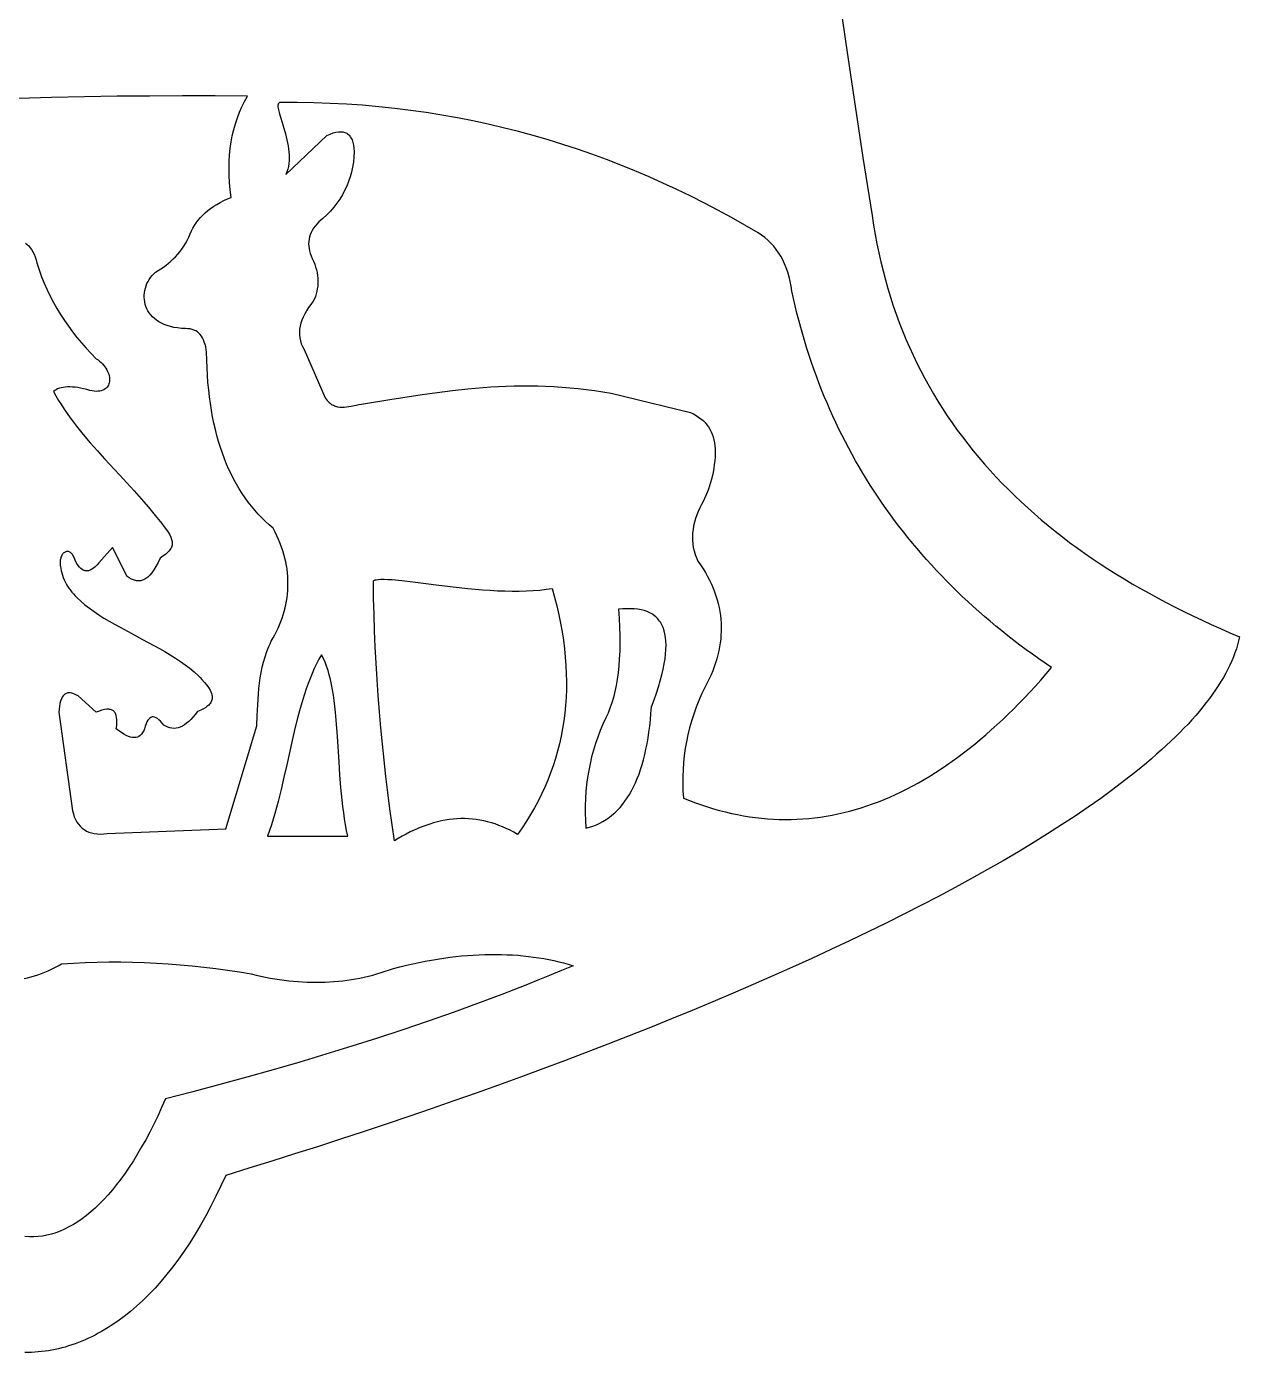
# Model space of a CAD drawing. Extents: x -255 to 224, y -284 to 284.
# Drawn here: x -15.7 to 223.8, y -284.3 to -22.4 of the extents above; entities that cross this region are included whole.
import ezdxf

# ---------------------------------------------------------------- set-up
doc = ezdxf.new("R2010")
doc.units = 0

msp = doc.modelspace()

# ---------------------------------------------------------------- linework, layer by layer
for points in [[(144.37, -13.81), (146.02, -25.31), (147.71, -36.8), (148.57, -42.54), (149.45, -48.28), (150.35, -54), (151.26, -59.73), (151.55, -61.6), (151.87, -63.45), (152.21, -65.28), (152.59, -67.09), (152.99, -68.88), (153.43, -70.66), (153.89, -72.41), (154.38, -74.14), (154.9, -75.85), (155.45, -77.55), (156.03, -79.22), (156.64, -80.87), (157.28, -82.51), (157.94, -84.13), (158.64, -85.72), (159.36, -87.3), (160.11, -88.86), (160.88, -90.4), (161.69, -91.93), (162.52, -93.43), (163.38, -94.92), (164.27, -96.39), (165.18, -97.83), (166.12, -99.27), (167.08, -100.68), (168.08, -102.08), (169.09, -103.45), (170.14, -104.82), (171.21, -106.16), (172.31, -107.48), (173.43, -108.79), (174.57, -110.08), (175.75, -111.36), (176.95, -112.61), (178.17, -113.85), (179.42, -115.08), (180.69, -116.28), (181.99, -117.47), (183.31, -118.65), (184.65, -119.8), (186.02, -120.94), (187.42, -122.07), (188.83, -123.18), (190.27, -124.27), (191.74, -125.34), (193.23, -126.4), (194.74, -127.45), (196.27, -128.48), (197.83, -129.49), (199.41, -130.49), (201.01, -131.47), (202.63, -132.44), (204.28, -133.39), (205.95, -134.33), (207.64, -135.25), (209.35, -136.16), (211.08, -137.05), (212.84, -137.93), (214.61, -138.79), (216.41, -139.64), (218.23, -140.47), (220.07, -141.29), (221.93, -142.1), (223.8, -142.89), (223.63, -143.68), (223.43, -144.47), (223.19, -145.27), (222.92, -146.07), (222.62, -146.88), (222.28, -147.68), (221.92, -148.49), (221.52, -149.31), (221.1, -150.12), (220.64, -150.94), (220.15, -151.77), (219.63, -152.59), (219.08, -153.42), (218.51, -154.25), (217.9, -155.08), (217.26, -155.92), (216.6, -156.76), (215.91, -157.6), (215.18, -158.44), (214.43, -159.29), (213.66, -160.14), (212.85, -160.99), (212.02, -161.84), (211.16, -162.69), (210.27, -163.55), (209.36, -164.4), (208.42, -165.26), (207.45, -166.12), (206.46, -166.99), (205.45, -167.85), (203.34, -169.58), (201.13, -171.32), (198.83, -173.07), (196.43, -174.82), (193.94, -176.57), (191.35, -178.32), (188.68, -180.08), (185.92, -181.84), (183.08, -183.6), (180.16, -185.37), (177.15, -187.13), (174.07, -188.9), (170.91, -190.66), (167.67, -192.42), (164.36, -194.18), (160.99, -195.94), (157.54, -197.7), (154.03, -199.45), (150.46, -201.2), (146.82, -202.95), (143.12, -204.69), (139.37, -206.42), (135.56, -208.15), (131.69, -209.87), (127.78, -211.59), (123.81, -213.3), (119.8, -215), (115.74, -216.69), (111.64, -218.37), (107.5, -220.05), (103.31, -221.71), (99.09, -223.36), (94.84, -225), (90.55, -226.63), (86.23, -228.25), (81.88, -229.85), (77.51, -231.44), (73.11, -233.02), (68.68, -234.58), (64.24, -236.12), (59.78, -237.65), (55.3, -239.17), (50.8, -240.67), (46.3, -242.15), (41.78, -243.61), (37.25, -245.05), (32.72, -246.48), (28.18, -247.88), (23.64, -249.27), (22.7, -251.37), (21.72, -253.41), (20.73, -255.38), (19.71, -257.29), (18.67, -259.13), (17.62, -260.9), (16.54, -262.62), (15.44, -264.26), (14.32, -265.84), (13.19, -267.36), (12.04, -268.81), (10.87, -270.2), (9.69, -271.52), (8.49, -272.77), (7.28, -273.96), (6.06, -275.09), (4.83, -276.15), (3.58, -277.14), (2.32, -278.07), (1.05, -278.94), (0.41, -279.34), (-0.23, -279.74), (-0.87, -280.11), (-1.51, -280.47), (-2.16, -280.81), (-2.81, -281.14), (-3.46, -281.45), (-4.11, -281.74), (-4.76, -282.02), (-5.42, -282.28), (-6.07, -282.53), (-6.73, -282.76), (-7.39, -282.97), (-8.05, -283.17), (-8.71, -283.35), (-9.37, -283.51), (-10.04, -283.66), (-10.7, -283.79), (-11.37, -283.9), (-12.03, -284), (-12.7, -284.08), (-13.36, -284.15), (-14.03, -284.2), (-14.7, -284.23), (-15.36, -284.25), (-16.03, -284.25)], [(-15.88, -65.17), (-15.56, -65.43), (-15.26, -65.73), (-14.96, -66.07), (-14.69, -66.46), (-14.43, -66.9), (-14.19, -67.38), (-13.97, -67.9), (-13.78, -68.47), (-13.62, -69.09), (-13.19, -70.46), (-12.71, -71.8), (-12.2, -73.11), (-11.64, -74.4), (-11.03, -75.65), (-10.39, -76.89), (-9.7, -78.1), (-8.98, -79.28), (-8.22, -80.44), (-7.42, -81.58), (-6.59, -82.7), (-5.72, -83.8), (-4.81, -84.87), (-3.88, -85.93), (-2.91, -86.97), (-1.92, -87.99), (-1.57, -88.23), (-1.25, -88.49), (-0.96, -88.75), (-0.68, -89.03), (-0.44, -89.31), (-0.21, -89.6), (-0.01, -89.89), (0.17, -90.19), (0.32, -90.49), (0.45, -90.78), (0.55, -91.08), (0.63, -91.37), (0.68, -91.66), (0.71, -91.95), (0.72, -92.22), (0.69, -92.49), (0.65, -92.74), (0.58, -92.99), (0.48, -93.22), (0.36, -93.43), (0.21, -93.63), (0.03, -93.81), (-0.17, -93.97), (-0.4, -94.11), (-0.65, -94.23), (-0.93, -94.32), (-1.24, -94.39), (-1.57, -94.43), (-1.93, -94.44), (-2.32, -94.42), (-2.73, -94.37), (-3.18, -94.29), (-3.81, -94.1), (-4.41, -93.94), (-5, -93.81), (-5.57, -93.71), (-6.11, -93.63), (-6.62, -93.59), (-7.12, -93.56), (-7.59, -93.57), (-8.03, -93.6), (-8.45, -93.65), (-8.84, -93.73), (-9.2, -93.83), (-9.54, -93.96), (-9.84, -94.11), (-10.12, -94.28), (-10.38, -94.47), (-9.87, -95.36), (-9.35, -96.24), (-8.8, -97.11), (-8.24, -97.97), (-7.65, -98.82), (-7.05, -99.66), (-6.42, -100.5), (-5.79, -101.33), (-4.47, -102.97), (-3.11, -104.59), (-1.7, -106.2), (-0.27, -107.79), (2.64, -110.95), (5.55, -114.11), (6.98, -115.7), (8.37, -117.31), (9.73, -118.93), (11.04, -120.57), (11.52, -121.19), (11.94, -121.76), (12.29, -122.28), (12.58, -122.78), (12.81, -123.24), (12.97, -123.67), (13.03, -123.87), (13.07, -124.07), (13.09, -124.27), (13.09, -124.46), (13.08, -124.65), (13.05, -124.83), (13, -125.02), (12.93, -125.2), (12.85, -125.38), (12.75, -125.55), (12.49, -125.91), (12.15, -126.27), (11.74, -126.63), (11.25, -127.01), (10.68, -127.41), (10.28, -128.27), (9.87, -129.02), (9.47, -129.68), (9.06, -130.25), (8.66, -130.72), (8.46, -130.93), (8.25, -131.11), (8.05, -131.27), (7.85, -131.41), (7.65, -131.54), (7.44, -131.64), (7.24, -131.72), (7.04, -131.79), (6.84, -131.83), (6.63, -131.86), (6.43, -131.87), (6.23, -131.87), (6.03, -131.85), (5.82, -131.81), (5.42, -131.69), (5.01, -131.52), (4.61, -131.29), (4.2, -131.01), (1.32, -125.25), (-1.38, -128.31), (-1.74, -128.72), (-2.1, -129.07), (-2.45, -129.36), (-2.79, -129.59), (-3.13, -129.75), (-3.45, -129.86), (-3.61, -129.89), (-3.77, -129.9), (-3.92, -129.9), (-4.08, -129.88), (-4.23, -129.85), (-4.37, -129.8), (-4.52, -129.74), (-4.67, -129.65), (-4.95, -129.44), (-5.22, -129.17), (-5.49, -128.83), (-5.75, -128.42), (-5.99, -127.95), (-6.24, -127.41), (-6.32, -127.18), (-6.42, -126.98), (-6.53, -126.8), (-6.64, -126.64), (-6.76, -126.5), (-6.88, -126.38), (-7.01, -126.28), (-7.14, -126.2), (-7.27, -126.14), (-7.41, -126.1), (-7.54, -126.08), (-7.67, -126.07), (-7.81, -126.09), (-7.94, -126.12), (-8.07, -126.17), (-8.19, -126.24), (-8.31, -126.32), (-8.43, -126.42), (-8.53, -126.54), (-8.63, -126.67), (-8.73, -126.82), (-8.81, -126.99), (-8.88, -127.16), (-8.94, -127.36), (-8.99, -127.57), (-9.03, -127.79), (-9.05, -128.02), (-9.06, -128.27), (-9.06, -128.53), (-9.03, -128.8), (-8.99, -129.09), (-8.94, -129.39), (-8.85, -129.86), (-8.73, -130.31), (-8.6, -130.76), (-8.44, -131.21), (-8.26, -131.64), (-8.05, -132.06), (-7.83, -132.48), (-7.58, -132.89), (-7.32, -133.29), (-7.03, -133.68), (-6.73, -134.07), (-6.41, -134.45), (-6.07, -134.82), (-5.71, -135.19), (-4.96, -135.91), (-4.14, -136.6), (-3.27, -137.28), (-2.35, -137.94), (-1.39, -138.58), (-0.39, -139.21), (0.64, -139.83), (1.7, -140.44), (2.79, -141.04), (5, -142.23), (7.24, -143.42), (9.47, -144.62), (10.57, -145.22), (11.64, -145.84), (12.7, -146.47), (13.72, -147.11), (14.71, -147.77), (15.66, -148.44), (16.57, -149.13), (17.42, -149.85), (18.22, -150.59), (18.6, -150.96), (18.96, -151.35), (19.47, -151.91), (19.9, -152.45), (20.26, -152.96), (20.55, -153.45), (20.76, -153.91), (20.84, -154.14), (20.89, -154.35), (20.94, -154.57), (20.96, -154.77), (20.96, -154.98), (20.94, -155.17), (20.91, -155.36), (20.86, -155.55), (20.78, -155.73), (20.69, -155.91), (20.58, -156.08), (20.45, -156.25), (20.3, -156.41), (20.13, -156.56), (19.94, -156.71), (19.73, -156.86), (19.26, -157.14), (18.7, -157.4), (18.06, -157.65), (17.63, -158.23), (17.2, -158.75), (16.77, -159.22), (16.34, -159.64), (15.92, -160), (15.5, -160.31), (15.08, -160.56), (14.67, -160.75), (14.25, -160.89), (13.84, -160.98), (13.44, -161.01), (13.03, -160.99), (12.62, -160.91), (12.22, -160.78), (11.81, -160.59), (11.4, -160.35), (11.07, -159.94), (10.76, -159.59), (10.45, -159.3), (10.16, -159.07), (9.88, -158.9), (9.61, -158.79), (9.35, -158.74), (9.23, -158.74), (9.11, -158.75), (8.99, -158.78), (8.88, -158.82), (8.66, -158.96), (8.46, -159.15), (8.27, -159.41), (8.09, -159.73), (7.92, -160.11), (7.77, -160.56), (7.62, -161.07), (7.45, -161.48), (7.24, -161.84), (7.02, -162.14), (6.78, -162.38), (6.51, -162.58), (6.22, -162.71), (5.91, -162.8), (5.58, -162.82), (5.22, -162.8), (4.84, -162.71), (4.43, -162.58), (4.01, -162.38), (3.55, -162.14), (3.07, -161.84), (2.57, -161.48), (2.04, -161.07), (2.12, -160.42), (2.16, -159.84), (2.16, -159.31), (2.11, -158.84), (2.02, -158.43), (1.96, -158.25), (1.88, -158.08), (1.8, -157.93), (1.7, -157.79), (1.6, -157.67), (1.48, -157.56), (1.35, -157.46), (1.22, -157.39), (1.07, -157.32), (0.9, -157.27), (0.73, -157.24), (0.55, -157.22), (0.15, -157.22), (-0.3, -157.28), (-0.79, -157.41), (-1.33, -157.59), (-1.92, -157.83), (-5.52, -154.59), (-5.94, -154.35), (-6.34, -154.17), (-6.72, -154.04), (-7.07, -153.98), (-7.39, -153.98), (-7.55, -154), (-7.69, -154.03), (-7.83, -154.08), (-7.97, -154.15), (-8.09, -154.22), (-8.22, -154.32), (-8.44, -154.55), (-8.64, -154.84), (-8.81, -155.19), (-8.96, -155.6), (-9.08, -156.07), (-9.18, -156.6), (-9.25, -157.18), (-9.3, -157.83), (-6.6, -177.27), (-6.44, -177.89), (-6.25, -178.47), (-6.02, -179), (-5.75, -179.49), (-5.45, -179.94), (-5.11, -180.34), (-4.73, -180.69), (-4.32, -181), (-3.87, -181.27), (-3.39, -181.48), (-2.87, -181.65), (-2.32, -181.77), (-1.73, -181.85), (-1.1, -181.87), (-0.45, -181.84), (0.24, -181.77), (23.64, -180.87), (29.76, -160.53), (29.88, -158.43), (29.99, -156.32), (30.12, -154.2), (30.21, -153.15), (30.33, -152.09), (30.47, -151.04), (30.64, -149.99), (30.85, -148.94), (31.11, -147.9), (31.41, -146.86), (31.76, -145.83), (32.17, -144.81), (32.4, -144.3), (32.64, -143.79), (33.01, -143.15), (33.35, -142.5), (33.67, -141.85), (33.97, -141.2), (34.26, -140.54), (34.52, -139.88), (34.76, -139.22), (34.98, -138.55), (35.18, -137.89), (35.35, -137.21), (35.51, -136.54), (35.64, -135.86), (35.75, -135.17), (35.83, -134.49), (35.89, -133.8), (35.93, -133.1), (35.94, -132.4), (35.93, -131.7), (35.9, -131), (35.83, -130.29), (35.75, -129.57), (35.63, -128.86), (35.49, -128.14), (35.33, -127.41), (35.14, -126.68), (34.92, -125.95), (34.67, -125.21), (34.39, -124.47), (34.09, -123.73), (33.76, -122.98), (33.4, -122.23), (33, -121.47), (32.24, -120.81), (31.49, -120.13), (30.77, -119.43), (30.07, -118.69), (29.39, -117.93), (28.73, -117.14), (28.1, -116.33), (27.48, -115.48), (26.89, -114.61), (26.32, -113.72), (25.78, -112.79), (25.26, -111.84), (24.76, -110.86), (24.28, -109.85), (23.83, -108.81), (23.4, -107.74), (22.99, -106.65), (22.61, -105.53), (22.25, -104.37), (21.92, -103.19), (21.61, -101.98), (21.32, -100.75), (21.06, -99.48), (20.83, -98.18), (20.62, -96.85), (20.43, -95.5), (20.28, -94.11), (20.14, -92.7), (20.03, -91.25), (19.95, -89.77), (19.89, -88.27), (19.86, -86.73), (19.79, -86.17), (19.69, -85.65), (19.57, -85.16), (19.42, -84.71), (19.25, -84.29), (19.06, -83.9), (18.85, -83.55), (18.6, -83.24), (18.34, -82.96), (18.05, -82.72), (17.73, -82.52), (17.38, -82.35), (17.01, -82.22), (16.61, -82.12), (16.18, -82.07), (15.72, -82.05), (14.9, -82.01), (14.13, -81.93), (13.4, -81.81), (12.72, -81.66), (12.09, -81.47), (11.5, -81.24), (10.95, -80.99), (10.44, -80.71), (9.98, -80.4), (9.56, -80.07), (9.18, -79.71), (8.85, -79.34), (8.55, -78.95), (8.29, -78.54), (8.07, -78.12), (7.89, -77.68), (7.75, -77.24), (7.65, -76.79), (7.58, -76.33), (7.55, -75.88), (7.56, -75.42), (7.6, -74.96), (7.67, -74.5), (7.78, -74.05), (7.92, -73.61), (8.09, -73.17), (8.3, -72.75), (8.53, -72.34), (8.8, -71.95), (9.1, -71.58), (9.43, -71.22), (9.78, -70.89), (10.32, -70.58), (10.85, -70.25), (11.36, -69.9), (11.87, -69.53), (12.36, -69.14), (12.84, -68.73), (13.3, -68.3), (13.74, -67.85), (14.18, -67.38), (14.59, -66.88), (14.98, -66.35), (15.35, -65.8), (15.71, -65.22), (16.04, -64.62), (16.34, -63.99), (16.62, -63.33), (16.88, -62.76), (17.16, -62.21), (17.49, -61.67), (17.84, -61.14), (18.23, -60.63), (18.65, -60.13), (19.11, -59.65), (19.59, -59.19), (20.12, -58.74), (20.67, -58.31), (21.27, -57.9), (21.89, -57.51), (22.55, -57.13), (23.24, -56.78), (23.97, -56.44), (24.72, -56.13), (24.55, -54.66), (24.42, -53.22), (24.35, -51.81), (24.32, -50.42), (24.35, -49.07), (24.42, -47.75), (24.55, -46.46), (24.72, -45.19), (24.95, -43.96), (25.23, -42.76), (25.56, -41.58), (25.94, -40.43), (26.37, -39.32), (26.85, -38.23), (27.38, -37.18), (27.96, -36.15), (21.55, -36.1), (15.11, -36.09), (8.67, -36.12), (2.21, -36.18), (-4.26, -36.28), (-10.75, -36.42), (-17.25, -36.59)], [(-16.16, -210.41), (-15.48, -210.25), (-14.79, -210.07), (-14.11, -209.87), (-13.43, -209.66), (-12.76, -209.42), (-12.08, -209.15), (-11.41, -208.87), (-10.74, -208.57), (-10.08, -208.24), (-9.41, -207.88), (-8.76, -207.51), (-6.42, -207.36), (-4.09, -207.25), (-1.75, -207.17), (0.59, -207.13), (2.93, -207.13), (5.27, -207.17), (7.62, -207.24), (9.96, -207.35), (12.31, -207.5), (14.66, -207.68), (17, -207.89), (19.34, -208.14), (21.68, -208.43), (24.02, -208.75), (26.35, -209.1), (28.68, -209.49), (29.63, -209.72), (30.57, -209.93), (31.5, -210.12), (32.43, -210.3), (33.36, -210.46), (34.28, -210.6), (35.2, -210.73), (36.11, -210.84), (37.02, -210.93), (37.92, -211.01), (38.82, -211.07), (39.72, -211.11), (40.61, -211.13), (41.5, -211.14), (42.39, -211.13), (43.26, -211.11), (44.14, -211.07), (45.01, -211.01), (45.88, -210.93), (46.74, -210.84), (47.6, -210.73), (48.45, -210.6), (49.3, -210.46), (50.15, -210.3), (50.99, -210.12), (51.83, -209.93), (52.66, -209.72), (53.49, -209.49), (54.32, -209.24), (55.14, -208.98), (55.95, -208.7), (56.76, -208.41), (58.04, -208.08), (59.31, -207.78), (60.56, -207.49), (61.81, -207.23), (63.04, -206.98), (64.27, -206.76), (65.48, -206.56), (66.68, -206.38), (67.88, -206.21), (69.06, -206.07), (70.23, -205.95), (71.39, -205.85), (72.53, -205.77), (73.67, -205.71), (74.8, -205.66), (75.91, -205.64), (77.02, -205.64), (78.11, -205.65), (79.19, -205.69), (80.26, -205.75), (81.32, -205.82), (82.37, -205.91), (83.41, -206.02), (84.43, -206.16), (85.45, -206.31), (86.45, -206.47), (87.44, -206.66), (88.42, -206.87), (89.39, -207.09), (90.35, -207.33), (91.29, -207.59), (92.22, -207.87), (89.92, -208.84), (87.6, -209.8), (85.27, -210.75), (82.92, -211.69), (80.56, -212.62), (78.18, -213.54), (73.38, -215.34), (68.52, -217.1), (63.6, -218.83), (58.63, -220.51), (53.61, -222.16), (48.54, -223.77), (43.42, -225.34), (38.26, -226.89), (33.04, -228.4), (27.79, -229.88), (22.49, -231.33), (17.15, -232.75), (11.76, -234.15), (10.99, -235.88), (10.21, -237.56), (9.43, -239.17), (8.64, -240.73), (7.84, -242.23), (7.03, -243.67), (6.22, -245.05), (5.41, -246.38), (4.59, -247.64), (3.76, -248.85), (2.93, -250.01), (2.1, -251.1), (1.26, -252.14), (0.41, -253.12), (-0.43, -254.05), (-1.28, -254.92), (-2.14, -255.74), (-2.99, -256.5), (-3.85, -257.2), (-4.71, -257.85), (-5.57, -258.44), (-6.44, -258.98), (-7.3, -259.47), (-8.17, -259.9), (-9.04, -260.27), (-9.91, -260.6), (-10.78, -260.87), (-11.65, -261.08), (-12.52, -261.25), (-13.39, -261.36), (-14.26, -261.41), (-15.12, -261.42), (-15.99, -261.37)]]:
    msp.add_lwpolyline(points)
for points in [[(34.44, -37.41), (34.27, -37.43), (34.19, -37.47), (34.13, -37.51), (34.03, -37.63), (33.97, -37.8), (33.95, -38.01), (33.96, -38.26), (33.99, -38.55), (34.06, -38.87), (34.25, -39.62), (34.5, -40.48), (35.12, -42.49), (35.43, -43.6), (35.72, -44.76), (35.85, -45.34), (35.96, -45.94), (36.05, -46.53), (36.12, -47.13), (36.16, -47.72), (36.18, -48.31), (36.16, -48.89), (36.11, -49.47), (36.03, -50.03), (35.9, -50.58), (35.74, -51.11), (35.52, -51.63), (43.62, -43.89), (44.25, -43.62), (44.83, -43.41), (45.38, -43.26), (45.89, -43.18), (46.13, -43.16), (46.36, -43.16), (46.58, -43.18), (46.79, -43.21), (46.99, -43.25), (47.18, -43.31), (47.37, -43.39), (47.54, -43.48), (47.7, -43.59), (47.86, -43.72), (48, -43.86), (48.14, -44.02), (48.26, -44.19), (48.38, -44.38), (48.49, -44.58), (48.59, -44.8), (48.75, -45.29), (48.88, -45.84), (48.97, -46.45), (49.02, -47.13), (48.97, -48.16), (48.86, -49.18), (48.7, -50.17), (48.48, -51.14), (48.22, -52.09), (47.91, -53.02), (47.55, -53.92), (47.13, -54.8), (46.67, -55.66), (46.16, -56.49), (45.59, -57.3), (44.97, -58.09), (44.31, -58.85), (43.59, -59.59), (42.82, -60.3), (42, -60.99), (41.62, -61.4), (41.28, -61.81), (40.98, -62.22), (40.72, -62.65), (40.5, -63.07), (40.32, -63.5), (40.19, -63.94), (40.09, -64.39), (40.04, -64.84), (40.02, -65.29), (40.04, -65.76), (40.11, -66.23), (40.21, -66.71), (40.35, -67.19), (40.53, -67.69), (40.74, -68.19), (41, -68.76), (41.22, -69.33), (41.4, -69.89), (41.56, -70.45), (41.68, -71), (41.77, -71.55), (41.82, -72.09), (41.85, -72.62), (41.84, -73.15), (41.8, -73.67), (41.73, -74.19), (41.63, -74.69), (41.5, -75.19), (41.34, -75.69), (41.15, -76.17), (40.92, -76.65), (40.44, -77.29), (40, -77.91), (39.6, -78.54), (39.25, -79.15), (38.95, -79.76), (38.69, -80.36), (38.49, -80.96), (38.34, -81.55), (38.24, -82.14), (38.19, -82.73), (38.2, -83.31), (38.27, -83.89), (38.39, -84.46), (38.57, -85.04), (38.82, -85.61), (39.12, -86.19), (43.26, -95.73), (43.47, -95.99), (43.67, -96.22), (43.87, -96.43), (44.08, -96.62), (44.28, -96.79), (44.48, -96.95), (44.69, -97.08), (44.9, -97.19), (45.1, -97.29), (45.31, -97.37), (45.73, -97.49), (46.16, -97.55), (46.59, -97.57), (47.04, -97.56), (47.49, -97.51), (47.95, -97.44), (48.43, -97.35), (49.42, -97.16), (49.93, -97.07), (50.46, -96.99), (56.45, -95.99), (59.44, -95.51), (62.42, -95.06), (65.41, -94.64), (68.41, -94.26), (71.42, -93.94), (72.93, -93.8), (74.45, -93.68), (75.97, -93.58), (77.5, -93.49), (79.03, -93.42), (80.57, -93.38), (82.12, -93.35), (83.68, -93.35), (85.24, -93.37), (86.81, -93.42), (88.4, -93.49), (89.99, -93.59), (91.59, -93.72), (93.21, -93.88), (94.83, -94.07), (96.47, -94.29), (98.12, -94.54), (99.78, -94.83), (115.44, -98.61), (116, -98.89), (116.52, -99.19), (117.01, -99.51), (117.47, -99.86), (117.89, -100.23), (118.28, -100.62), (118.63, -101.03), (118.95, -101.47), (119.24, -101.92), (119.49, -102.41), (119.71, -102.91), (119.9, -103.44), (120.05, -104), (120.17, -104.58), (120.25, -105.18), (120.3, -105.81), (120.29, -106.61), (120.26, -107.4), (120.19, -108.16), (120.11, -108.92), (120, -109.65), (119.88, -110.37), (119.73, -111.08), (119.56, -111.77), (119.38, -112.45), (119.17, -113.11), (118.95, -113.76), (118.71, -114.39), (118.46, -115.01), (118.19, -115.62), (117.9, -116.21), (117.6, -116.79), (117.25, -117.47), (116.93, -118.16), (116.65, -118.86), (116.4, -119.57), (116.2, -120.28), (116.03, -121), (115.91, -121.72), (115.83, -122.44), (115.79, -123.15), (115.8, -123.86), (115.86, -124.57), (115.96, -125.27), (116.11, -125.96), (116.32, -126.63), (116.57, -127.3), (116.88, -127.95), (117.41, -128.71), (117.9, -129.47), (118.36, -130.23), (118.79, -130.99), (119.18, -131.76), (119.54, -132.52), (119.87, -133.29), (120.17, -134.06), (120.44, -134.83), (120.68, -135.59), (120.88, -136.37), (121.06, -137.14), (121.2, -137.91), (121.32, -138.68), (121.4, -139.46), (121.45, -140.23), (121.48, -141.01), (121.47, -141.79), (121.43, -142.57), (121.37, -143.35), (121.27, -144.13), (121.15, -144.91), (120.99, -145.69), (120.81, -146.48), (120.6, -147.26), (120.36, -148.05), (120.09, -148.84), (119.79, -149.62), (119.47, -150.41), (119.11, -151.2), (118.73, -152), (118.32, -152.79), (117.68, -154.14), (117.08, -155.49), (116.54, -156.84), (116.06, -158.19), (115.62, -159.55), (115.23, -160.91), (114.9, -162.27), (114.61, -163.63), (114.37, -165), (114.19, -166.38), (114.04, -167.76), (113.95, -169.14), (113.89, -170.53), (113.89, -171.93), (113.92, -173.34), (114, -174.75), (115.2, -175.23), (116.4, -175.69), (117.59, -176.11), (118.78, -176.5), (119.97, -176.87), (121.16, -177.21), (122.35, -177.51), (123.53, -177.79), (124.71, -178.04), (125.89, -178.26), (127.07, -178.45), (128.25, -178.61), (129.42, -178.75), (130.6, -178.85), (131.77, -178.93), (132.94, -178.98), (134.1, -179), (135.27, -178.99), (136.43, -178.95), (137.59, -178.89), (138.75, -178.79), (139.91, -178.67), (141.07, -178.52), (142.22, -178.34), (143.37, -178.14), (144.52, -177.9), (145.67, -177.64), (146.81, -177.35), (147.96, -177.04), (149.1, -176.69), (150.24, -176.32), (151.38, -175.92), (152.51, -175.49), (153.65, -175.04), (154.78, -174.56), (155.91, -174.05), (157.04, -173.51), (158.16, -172.95), (159.29, -172.36), (160.41, -171.74), (161.53, -171.09), (162.65, -170.42), (163.76, -169.73), (164.88, -169), (165.99, -168.25), (167.1, -167.47), (168.21, -166.67), (169.31, -165.84), (170.42, -164.98), (171.52, -164.1), (172.62, -163.19), (173.72, -162.25), (174.81, -161.29), (175.9, -160.3), (177, -159.29), (178.09, -158.25), (179.17, -157.18), (180.26, -156.09), (181.34, -154.98), (182.42, -153.83), (183.5, -152.67), (184.58, -151.47), (185.65, -150.25), (186.72, -149.01), (185.44, -148.13), (184.17, -147.25), (182.92, -146.36), (181.68, -145.46), (180.46, -144.55), (179.25, -143.63), (178.06, -142.7), (176.89, -141.76), (175.73, -140.81), (174.58, -139.86), (173.45, -138.89), (172.33, -137.92), (171.23, -136.93), (170.15, -135.94), (169.08, -134.94), (168.03, -133.93), (166.99, -132.9), (165.97, -131.87), (164.96, -130.84), (163.96, -129.79), (162.99, -128.73), (162.03, -127.66), (161.08, -126.59), (160.15, -125.5), (159.23, -124.41), (158.33, -123.31), (157.44, -122.19), (156.57, -121.07), (155.72, -119.94), (154.88, -118.8), (154.05, -117.65), (153.24, -116.5), (152.45, -115.33), (151.67, -114.15), (150.91, -112.97), (150.16, -111.77), (149.43, -110.57), (148.71, -109.36), (148.01, -108.14), (147.32, -106.91), (146.65, -105.67), (145.99, -104.42), (145.35, -103.16), (144.73, -101.9), (144.12, -100.62), (143.52, -99.33), (142.94, -98.04), (142.38, -96.74), (141.83, -95.43), (141.29, -94.11), (140.78, -92.78), (140.27, -91.44), (139.78, -90.09), (139.31, -88.73), (138.85, -87.37), (138.41, -85.99), (137.98, -84.61), (137.57, -83.21), (137.18, -81.81), (136.8, -80.4), (136.43, -78.98), (136.08, -77.55), (135.74, -76.12), (135.42, -74.67), (135.27, -73.67), (135.09, -72.72), (134.87, -71.8), (134.61, -70.92), (134.32, -70.08), (134, -69.27), (133.64, -68.5), (133.24, -67.76), (132.81, -67.06), (132.34, -66.4), (131.84, -65.77), (131.3, -65.18), (130.72, -64.62), (130.11, -64.09), (129.45, -63.6), (128.76, -63.15), (126.14, -61.62), (123.5, -60.13), (120.83, -58.68), (118.15, -57.27), (115.45, -55.91), (112.72, -54.59), (109.98, -53.32), (107.22, -52.09), (104.44, -50.91), (101.63, -49.77), (98.81, -48.68), (95.96, -47.63), (93.1, -46.63), (90.21, -45.69), (87.3, -44.79), (84.37, -43.93), (81.42, -43.13), (78.45, -42.38), (75.45, -41.68), (72.44, -41.03), (69.4, -40.43), (66.33, -39.88), (63.25, -39.39), (60.14, -38.95), (57.01, -38.56), (53.86, -38.23), (50.68, -37.95), (47.48, -37.73), (44.26, -37.57), (41.01, -37.46), (37.74, -37.4), (34.44, -37.41)], [(52.8, -132.09), (52.81, -131.98), (52.85, -131.89), (52.93, -131.81), (53.03, -131.74), (53.17, -131.68), (53.34, -131.64), (53.76, -131.57), (54.29, -131.53), (54.93, -131.54), (55.67, -131.57), (56.49, -131.63), (58.41, -131.82), (60.61, -132.08), (65.72, -132.72), (68.52, -133.05), (71.42, -133.36), (72.89, -133.5), (74.36, -133.62), (75.84, -133.73), (77.31, -133.81), (78.76, -133.87), (80.2, -133.9), (81.61, -133.9), (83, -133.87), (84.34, -133.8), (85.64, -133.69), (86.89, -133.54), (88.08, -133.35), (88.57, -135.1), (89.01, -136.83), (89.4, -138.55), (89.75, -140.25), (90.05, -141.94), (90.31, -143.61), (90.52, -145.27), (90.69, -146.92), (90.81, -148.55), (90.89, -150.16), (90.92, -151.76), (90.9, -153.35), (90.85, -154.92), (90.74, -156.47), (90.6, -158.01), (90.4, -159.54), (90.16, -161.05), (89.88, -162.55), (89.56, -164.03), (89.18, -165.5), (88.77, -166.95), (88.31, -168.39), (87.8, -169.81), (87.25, -171.22), (86.65, -172.61), (86.02, -173.99), (85.33, -175.35), (84.6, -176.7), (83.83, -178.03), (83.01, -179.35), (82.15, -180.66), (81.24, -181.95), (80.52, -181.53), (79.79, -181.13), (79.05, -180.77), (78.32, -180.44), (77.58, -180.15), (76.84, -179.88), (76.09, -179.64), (75.35, -179.44), (74.6, -179.26), (73.85, -179.12), (73.09, -179), (72.34, -178.91), (71.58, -178.86), (70.82, -178.83), (70.06, -178.83), (69.3, -178.87), (68.53, -178.93), (67.77, -179.02), (67, -179.13), (66.23, -179.28), (65.46, -179.46), (64.69, -179.66), (63.92, -179.89), (63.15, -180.15), (62.37, -180.44), (61.6, -180.75), (60.82, -181.09), (60.05, -181.46), (59.27, -181.86), (58.5, -182.28), (57.72, -182.73), (56.94, -183.21), (56.49, -180.03), (56.05, -176.86), (55.64, -173.67), (55.26, -170.49), (54.9, -167.3), (54.57, -164.11), (54.27, -160.91), (54, -157.72), (53.75, -154.52), (53.53, -151.32), (53.34, -148.11), (53.17, -144.91), (53.04, -141.71), (52.93, -138.5), (52.85, -135.29), (52.8, -132.09)], [(101.22, -137.49), (101.34, -139.28), (101.42, -141), (101.46, -142.66), (101.46, -144.25), (101.43, -145.78), (101.36, -147.26), (101.25, -148.67), (101.11, -150.02), (100.93, -151.32), (100.72, -152.56), (100.47, -153.74), (100.19, -154.88), (99.87, -155.96), (99.51, -156.99), (99.13, -157.97), (98.7, -158.91), (98.12, -160.16), (97.58, -161.43), (97.09, -162.71), (96.64, -164.01), (96.24, -165.32), (95.89, -166.64), (95.57, -167.97), (95.31, -169.33), (95.08, -170.69), (94.91, -172.07), (94.77, -173.47), (94.68, -174.88), (94.63, -176.31), (94.63, -177.75), (94.66, -179.21), (94.74, -180.69), (95.46, -180.5), (96.16, -180.28), (96.83, -180.02), (97.49, -179.72), (98.12, -179.38), (98.74, -179.01), (99.33, -178.61), (99.91, -178.16), (100.46, -177.68), (101, -177.17), (101.51, -176.61), (102.01, -176.02), (102.48, -175.4), (102.94, -174.74), (103.37, -174.04), (103.79, -173.31), (104.18, -172.54), (104.56, -171.73), (104.91, -170.89), (105.25, -170.02), (105.56, -169.11), (105.86, -168.16), (106.13, -167.18), (106.39, -166.16), (106.62, -165.11), (106.84, -164.02), (107.03, -162.89), (107.21, -161.73), (107.36, -160.54), (107.5, -159.31), (107.61, -158.05), (107.7, -156.75), (108.22, -155.38), (108.68, -154.06), (109.09, -152.8), (109.45, -151.59), (109.76, -150.43), (110.02, -149.33), (110.23, -148.28), (110.39, -147.28), (110.5, -146.34), (110.57, -145.44), (110.59, -144.6), (110.56, -143.8), (110.49, -143.06), (110.37, -142.36), (110.21, -141.71), (110, -141.11), (109.75, -140.56), (109.46, -140.05), (109.3, -139.81), (109.12, -139.59), (108.94, -139.37), (108.75, -139.17), (108.55, -138.98), (108.33, -138.8), (107.88, -138.47), (107.38, -138.18), (106.84, -137.94), (106.27, -137.74), (105.66, -137.58), (105.01, -137.47), (104.32, -137.39), (103.6, -137.36), (102.84, -137.36), (102.05, -137.41), (101.22, -137.49)], [(42.54, -146.49), (42.05, -147.35), (41.58, -148.25), (41.13, -149.17), (40.71, -150.13), (40.3, -151.12), (39.91, -152.13), (39.54, -153.17), (39.19, -154.24), (38.85, -155.32), (38.52, -156.43), (38.21, -157.55), (37.9, -158.69), (37.32, -161.02), (36.76, -163.39), (35.68, -168.21), (35.13, -170.63), (34.57, -173.04), (33.98, -175.43), (33.35, -177.78), (33.01, -178.94), (32.67, -180.08), (32.3, -181.2), (31.92, -182.31), (47.76, -182.31), (47.52, -181.18), (47.31, -180.03), (47.11, -178.85), (46.94, -177.65), (46.78, -176.43), (46.64, -175.19), (46.39, -172.69), (46.19, -170.15), (46.02, -167.61), (45.69, -162.58), (45.52, -160.14), (45.3, -157.77), (45.18, -156.63), (45.05, -155.51), (44.9, -154.43), (44.73, -153.38), (44.54, -152.36), (44.33, -151.38), (44.1, -150.45), (43.85, -149.56), (43.57, -148.71), (43.26, -147.92), (42.92, -147.18), (42.54, -146.49)]]:
    msp.add_lwpolyline(points, close=True)

doc.saveas('drawing.dxf')
